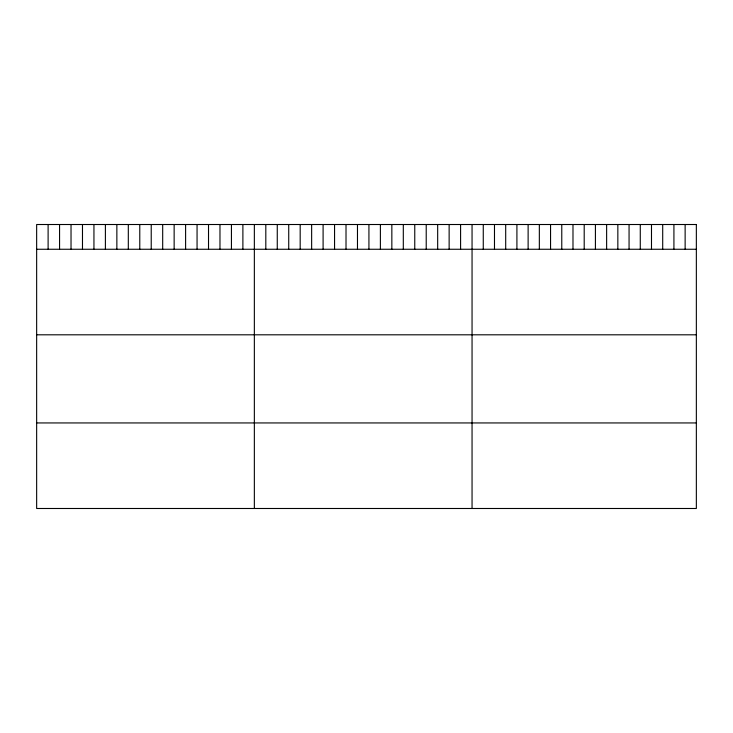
<?xml version="1.0" encoding="UTF-8"?>
<svg xmlns="http://www.w3.org/2000/svg" width="733" height="733" viewBox="0 0 733 733"><rect width="100%" height="100%" fill="white"/><g stroke="black" fill="none" stroke-linecap="round" stroke-linejoin="round"><path stroke-width="1.1" d="M36.65 249.257L696.35 249.257M36.65 334.807L696.35 334.807M36.65 422.941L696.35 422.941M685.135 224.509L685.135 249.257M673.92 224.509L673.92 249.257M662.705 224.509L662.705 249.257M651.49 224.509L651.49 249.257M640.275 224.509L640.275 249.257M629.061 224.509L629.061 249.257M617.846 224.509L617.846 249.257M606.631 224.509L606.631 249.257M595.416 224.509L595.416 249.257M584.201 224.509L584.201 249.257M572.986 224.509L572.986 249.257M561.771 224.509L561.771 249.257M550.556 224.509L550.556 249.257M539.341 224.509L539.341 249.257M528.126 224.509L528.126 249.257M516.912 224.509L516.912 249.257M505.697 224.509L505.697 249.257M494.482 224.509L494.482 249.257M483.267 224.509L483.267 249.257M472.052 224.509L472.052 508.491M460.59 224.509L460.59 249.257M449.137 224.509L449.137 249.257M437.674 224.509L437.674 249.257M426.221 224.509L426.221 249.257M414.759 224.509L414.759 249.257M403.306 224.509L403.306 249.257M391.843 224.509L391.843 249.257M380.39 224.509L380.39 249.257M368.928 224.509L368.928 249.257M357.475 224.509L357.475 249.257M346.013 224.509L346.013 249.257M334.56 224.509L334.56 249.257M323.097 224.509L323.097 249.257M311.644 224.509L311.644 249.257M300.182 224.509L300.182 249.257M288.729 224.509L288.729 249.257M277.266 224.509L277.266 249.257M265.813 224.509L265.813 249.257M254.351 224.509L254.351 508.491M242.889 224.509L242.889 249.257M231.436 224.509L231.436 249.257M219.973 224.509L219.973 249.257M208.52 224.509L208.52 249.257M197.058 224.509L197.058 249.257M185.605 224.509L185.605 249.257M174.142 224.509L174.142 249.257M162.689 224.509L162.689 249.257M151.227 224.509L151.227 249.257M139.774 224.509L139.774 249.257M128.312 224.509L128.312 249.257M116.859 224.509L116.859 249.257M105.396 224.509L105.396 249.257M93.943 224.509L93.943 249.257M82.481 224.509L82.481 249.257M71.028 224.509L71.028 249.257M59.565 224.509L59.565 249.257M48.112 224.509L48.112 249.257M696.35 224.509L36.65 224.509L36.65 508.491L696.35 508.491L696.35 224.509"/></g></svg>
